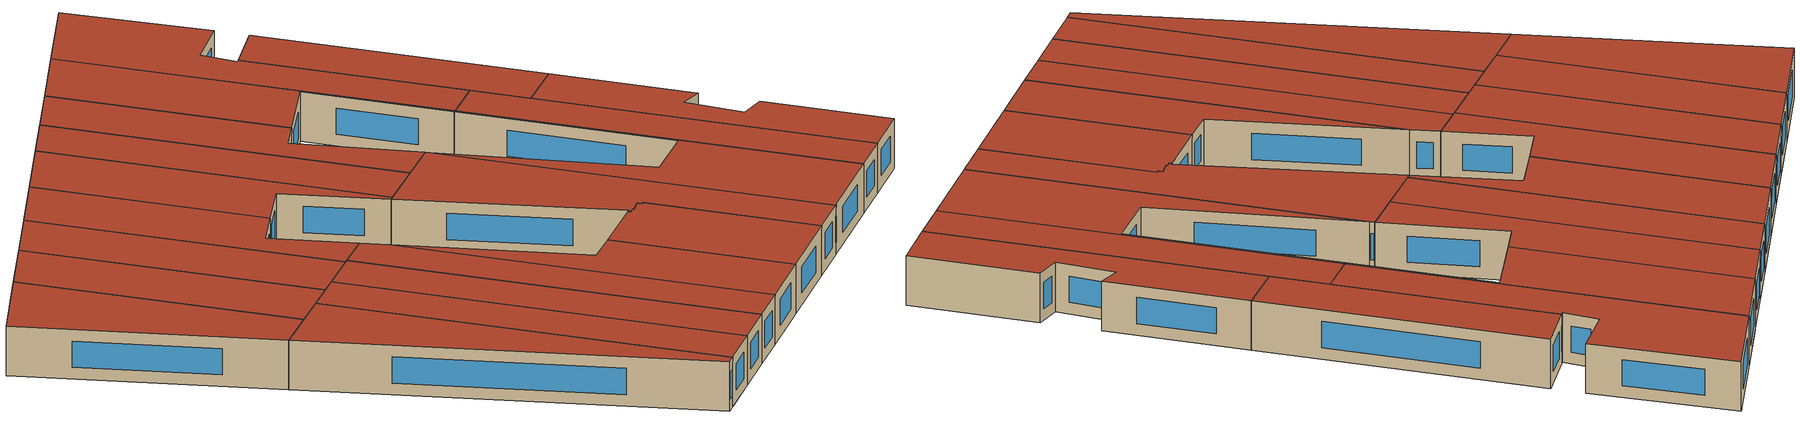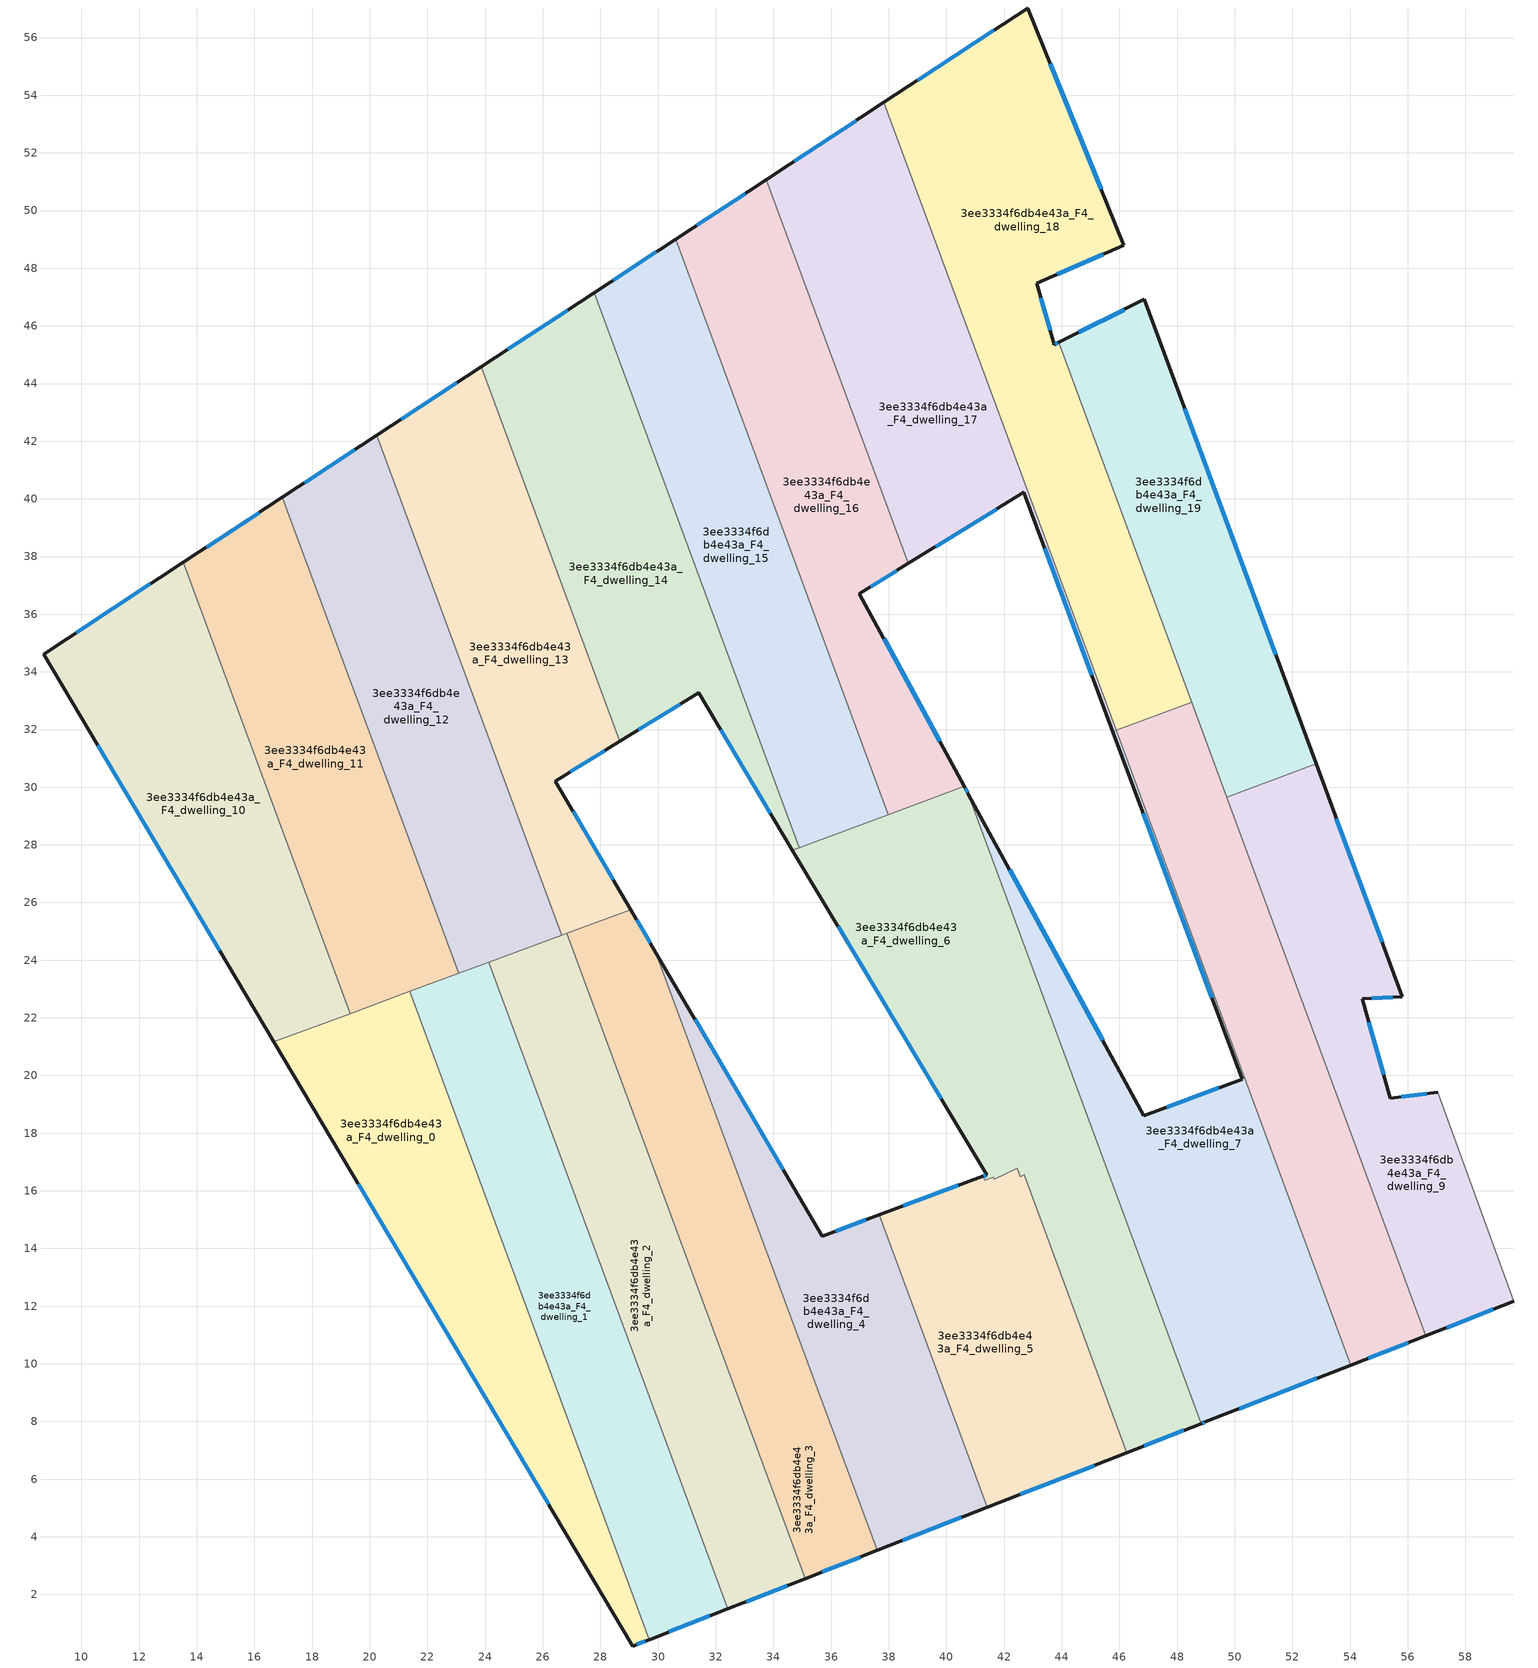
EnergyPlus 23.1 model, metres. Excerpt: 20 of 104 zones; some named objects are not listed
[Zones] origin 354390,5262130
3ee3334f6db4e43a_F4_dwelling_0
 floor to 3ee3334f6db4e43a_F3_dwelling_0 (EU_floor_Construction): 21.11,22.55 28.36,4.05 29.7,0.43 29.12,0.21 16.84,20.88 z12
 floor to 3ee3334f6db4e43a_F3_dwelling_1 (EU_floor_Construction): 21.47,22.69 28.36,4.05 21.11,22.55 z12
 floor to 3ee3334f6db4e43a_F3_dwelling_11 (EU_floor_Construction): 19.42,22.18 19.52,21.93 16.84,20.88 16.67,21.17 z12
 floor to 3ee3334f6db4e43a_F3_dwelling_12 (EU_floor_Construction): 21.39,22.91 21.47,22.69 19.52,21.93 19.42,22.18 z12
 wall outside (EU_wall_Construction): 16.67,21.17 29.12,0.21 29.7,0.43 z12:15
 wall to 3ee3334f6db4e43a_F4_dwelling_1 (EU_wall_Construction): 29.7,0.43 21.39,22.91 z12:15
 wall to 3ee3334f6db4e43a_F4_dwelling_10 (EU_wall_Construction): 19.32,22.15 16.67,21.17 z12:15
 wall to 3ee3334f6db4e43a_F4_dwelling_11 (EU_wall_Construction): 21.39,22.91 19.32,22.15 z12:15
 window (EU_Window_Construction): 29.26,0.26 29.56,0.38 / 19.6,16.25 26.2,5.13 z12.7:14.3
 roof outside (EU_roof_Construction): 29.7,0.43 21.39,22.91 16.67,21.17 29.12,0.21 z15
3ee3334f6db4e43a_F4_dwelling_1
 floor outside (EU_floor_Construction): 23.22,17.95 29.7,0.44 28.36,4.05 z12
 floor to 3ee3334f6db4e43a_F3_dwelling_1 (EU_floor_Construction): 23.57,23.52 32.22,1.42 29.77,0.46 28.36,4.05 21.47,22.69 z12
 floor to 3ee3334f6db4e43a_F3_dwelling_0 (EU_floor_Construction): 28.36,4.05 29.77,0.46 29.7,0.44 z12
 floor to 3ee3334f6db4e43a_F3_dwelling_2 (EU_floor_Construction): 24.19,23.76 32.42,1.5 32.22,1.42 23.57,23.52 z12
 floor to 3ee3334f6db4e43a_F3_dwelling_12 (EU_floor_Construction): 23.14,23.56 23.21,23.38 21.47,22.69 21.39,22.91 z12
 floor to 3ee3334f6db4e43a_F3_dwelling_13 (EU_floor_Construction): 24.13,23.93 24.19,23.76 23.21,23.38 23.14,23.56 z12
 wall outside (EU_wall_Construction): 29.7,0.43 29.74,0.45 32.42,1.5 z12:15
 wall to 3ee3334f6db4e43a_F4_dwelling_2 (EU_wall_Construction): 32.42,1.5 24.13,23.93 z12:15
 wall to 3ee3334f6db4e43a_F4_dwelling_11 (EU_wall_Construction): 23.08,23.54 21.39,22.91 z12:15
 wall to 3ee3334f6db4e43a_F4_dwelling_12 (EU_wall_Construction): 24.13,23.93 23.08,23.54 z12:15
 window (EU_Window_Construction): 30.37,0.7 31.79,1.25 z12.7:14.3
 roof outside (EU_roof_Construction): 32.42,1.5 24.13,23.93 21.39,22.91 29.7,0.43 29.74,0.45 z15
3ee3334f6db4e43a_F4_dwelling_10
 floor to 3ee3334f6db4e43a_F3_dwelling_11 (EU_floor_Construction): 13.35,37.67 17.37,27.4 19.32,22.15 16.67,21.17 8.68,34.61 z12
 floor to 3ee3334f6db4e43a_F3_dwelling_12 (EU_floor_Construction): 13.53,37.79 17.37,27.4 13.35,37.67 z12
 wall outside (EU_wall_Construction): 13.53,37.79 8.68,34.61 16.67,21.17 z12:15
 wall to 3ee3334f6db4e43a_F4_dwelling_11 (EU_wall_Construction): 19.32,22.15 13.53,37.79 z12:15
 window (EU_Window_Construction): 10.56,31.46 14.8,24.33 / 12.39,37.05 9.82,35.36 z12.7:14.3
 roof outside (EU_roof_Construction): 19.32,22.15 13.53,37.79 8.68,34.61 16.67,21.17 z15
3ee3334f6db4e43a_F4_dwelling_11
 floor to 3ee3334f6db4e43a_F3_dwelling_12 (EU_floor_Construction): 16.74,39.9 21.89,26.77 23.08,23.54 19.42,22.18 17.37,27.4 13.53,37.79 z12
 floor to 3ee3334f6db4e43a_F3_dwelling_11 (EU_floor_Construction): 17.37,27.4 19.42,22.18 19.32,22.15 z12
 floor to 3ee3334f6db4e43a_F3_dwelling_13 (EU_floor_Construction): 16.97,40.05 21.89,26.77 16.74,39.9 z12
 wall outside (EU_wall_Construction): 16.97,40.05 13.53,37.79 z12:15
 wall to 3ee3334f6db4e43a_F4_dwelling_12 (EU_wall_Construction): 23.08,23.54 16.97,40.05 z12:15
 window (EU_Window_Construction): 16.16,39.52 14.34,38.33 z12.7:14.3
 roof outside (EU_roof_Construction): 23.08,23.54 16.97,40.05 13.53,37.79 19.32,22.15 z15
3ee3334f6db4e43a_F4_dwelling_12
 floor to 3ee3334f6db4e43a_F3_dwelling_13 (EU_floor_Construction): 19.98,42.03 25.81,27.13 26.65,24.86 23.14,23.56 21.89,26.77 16.97,40.05 z12
 floor to 3ee3334f6db4e43a_F3_dwelling_12 (EU_floor_Construction): 21.89,26.77 23.14,23.56 23.08,23.54 z12
 floor to 3ee3334f6db4e43a_F3_dwelling_14 (EU_floor_Construction): 20.24,42.2 25.81,27.13 19.98,42.03 z12
 wall outside (EU_wall_Construction): 20.24,42.2 16.97,40.05 z12:15
 wall to 3ee3334f6db4e43a_F4_dwelling_13 (EU_wall_Construction): 26.65,24.86 20.24,42.2 z12:15
 wall to 3ee3334f6db4e43a_F4_dwelling_2 (EU_wall_Construction): 24.13,23.93 26.65,24.86 z12:15
 window (EU_Window_Construction): 19.47,41.7 17.74,40.56 z12.7:14.3
 roof outside (EU_roof_Construction): 26.65,24.86 20.24,42.2 16.97,40.05 23.08,23.54 z15
3ee3334f6db4e43a_F4_dwelling_13
 floor to 3ee3334f6db4e43a_F3_dwelling_14 (EU_floor_Construction): 23.59,44.4 28.62,31.56 26.43,30.21 29.05,25.75 26.7,24.88 25.81,27.13 20.24,42.2 z12
 floor to 3ee3334f6db4e43a_F3_dwelling_15 (EU_floor_Construction): 23.87,44.58 28.68,31.59 28.62,31.56 23.59,44.4 z12
 floor to 3ee3334f6db4e43a_F3_dwelling_13 (EU_floor_Construction): 25.81,27.13 26.7,24.88 26.65,24.86 z12
 wall outside (EU_wall_Construction): 23.87,44.58 20.24,42.2 / 29.05,25.75 26.43,30.21 28.68,31.59 z12:15
 wall to 3ee3334f6db4e43a_F4_dwelling_14 (EU_wall_Construction): 28.68,31.59 23.87,44.58 z12:15
 wall to 3ee3334f6db4e43a_F4_dwelling_3 (EU_wall_Construction): 26.83,24.93 29.05,25.75 z12:15
 wall to 3ee3334f6db4e43a_F4_dwelling_2 (EU_wall_Construction): 26.65,24.86 26.83,24.92 z12:15
 window (EU_Window_Construction): 23.02,44.03 21.09,42.76 / 26.96,30.54 28.15,31.27 / 28.44,26.8 27.05,29.16 z12.7:14.3
 roof outside (EU_roof_Construction): 29.05,25.75 26.43,30.21 28.68,31.59 23.87,44.58 20.24,42.2 26.65,24.86 z15
3ee3334f6db4e43a_F4_dwelling_14
 floor to 3ee3334f6db4e43a_F3_dwelling_15 (EU_floor_Construction): 27.5,46.97 33.68,31.2 34.88,27.95 34.64,27.85 31.4,33.27 28.68,31.59 23.87,44.58 z12
 floor to 3ee3334f6db4e43a_F3_dwelling_6 (EU_floor_Construction): 34.88,27.95 34.89,27.91 34.78,27.87 34.66,27.82 34.64,27.85 z12
 floor to 3ee3334f6db4e43a_F3_dwelling_16 (EU_floor_Construction): 27.78,47.15 33.68,31.2 27.5,46.97 z12
 wall outside (EU_wall_Construction): 27.78,47.15 23.87,44.58 / 28.68,31.59 31.4,33.27 34.66,27.82 z12:15
 wall to 3ee3334f6db4e43a_F4_dwelling_15 (EU_wall_Construction): 34.89,27.91 27.78,47.15 z12:15
 wall to 3ee3334f6db4e43a_F4_dwelling_6 (EU_wall_Construction): 34.66,27.82 34.78,27.87 34.89,27.91 z12:15
 window (EU_Window_Construction): 26.86,46.55 24.79,45.19 / 32.17,31.99 33.9,29.1 / 29.32,31.99 30.76,32.88 z12.7:14.3
 roof outside (EU_roof_Construction): 34.89,27.91 27.78,47.15 23.87,44.58 28.68,31.59 31.4,33.27 34.66,27.82 z15
3ee3334f6db4e43a_F4_dwelling_15
 floor to 3ee3334f6db4e43a_F3_dwelling_16 (EU_floor_Construction): 30.33,48.83 36.33,33.51 37.94,29.15 34.94,27.97 33.68,31.2 27.78,47.15 z12
 floor to 3ee3334f6db4e43a_F3_dwelling_15 (EU_floor_Construction): 33.68,31.2 34.94,27.97 34.88,27.95 z12
 floor to 3ee3334f6db4e43a_F3_dwelling_17 (EU_floor_Construction): 30.6,49 36.33,33.51 30.33,48.83 z12
 floor to 3ee3334f6db4e43a_F3_dwelling_6 (EU_floor_Construction): 37.95,29.15 37.98,29.05 34.89,27.91 34.88,27.95 z12
 wall outside (EU_wall_Construction): 30.6,49 27.78,47.15 z12:15
 wall to 3ee3334f6db4e43a_F4_dwelling_16 (EU_wall_Construction): 37.98,29.05 30.6,49 z12:15
 wall to 3ee3334f6db4e43a_F4_dwelling_6 (EU_wall_Construction): 34.89,27.91 37.98,29.05 z12:15
 window (EU_Window_Construction): 29.94,48.57 28.44,47.59 z12.7:14.3
 roof outside (EU_roof_Construction): 37.98,29.05 30.6,49 27.78,47.15 34.89,27.91 z15
3ee3334f6db4e43a_F4_dwelling_16
 floor to 3ee3334f6db4e43a_F3_dwelling_17 (EU_floor_Construction): 33.76,51.08 38.68,37.76 36.98,36.71 40.54,30.17 38.03,29.18 36.33,33.51 30.6,49 z12
 floor to 3ee3334f6db4e43a_F3_dwelling_16 (EU_floor_Construction): 36.33,33.51 38.03,29.18 37.94,29.15 z12
 floor to 3ee3334f6db4e43a_F3_dwelling_7 (EU_floor_Construction): 40.54,30.17 40.62,30.02 38.94,29.4 38.89,29.52 z12
 floor to 3ee3334f6db4e43a_F3_dwelling_6 (EU_floor_Construction): 38.89,29.52 38.94,29.4 37.98,29.05 37.95,29.15 z12
 wall outside (EU_wall_Construction): 33.76,51.08 30.6,49 / 40.62,30.02 36.98,36.71 38.68,37.76 z12:15
 wall to 3ee3334f6db4e43a_F4_dwelling_17 (EU_wall_Construction): 38.68,37.76 33.76,51.08 z12:15
 wall to 3ee3334f6db4e43a_F4_dwelling_6 (EU_wall_Construction): 37.98,29.05 40.62,30.02 z12:15
 window (EU_Window_Construction): 33.02,50.59 31.34,49.49 / 37.38,36.96 38.28,37.51 / 39.77,31.59 37.84,35.14 z12.7:14.3
 roof outside (EU_roof_Construction): 40.62,30.02 36.98,36.71 38.68,37.76 33.76,51.08 30.6,49 37.98,29.05 z15
3ee3334f6db4e43a_F4_dwelling_17
 floor to 3ee3334f6db4e43a_F3_dwelling_18 (EU_floor_Construction): 37.83,53.75 45.79,32.22 45.68,32.18 42.69,40.23 39.15,38.05 33.99,51.23 z12
 floor to 3ee3334f6db4e43a_F3_dwelling_17 (EU_floor_Construction): 33.99,51.23 39.15,38.05 38.68,37.76 33.76,51.08 z12
 floor adiabatic (EU_floor_Construction): 45.79,32.22 45.88,31.97 45.77,31.93 45.68,32.18 z12
 wall outside (EU_wall_Construction): 37.83,53.75 33.76,51.08 / 38.68,37.76 42.69,40.23 45.77,31.93 z12:15
 wall to 3ee3334f6db4e43a_F4_dwelling_18 (EU_wall_Construction): 45.88,31.97 37.83,53.75 z12:15
 wall to 3ee3334f6db4e43a_F4_dwelling_7 (EU_wall_Construction): 45.77,31.93 45.88,31.97 z12:15
 window (EU_Window_Construction): 36.87,53.12 34.71,51.7 / 43.41,38.28 45.05,33.88 / 39.62,38.34 41.75,39.65 z12.7:14.3
 roof outside (EU_roof_Construction): 45.88,31.97 37.83,53.75 33.76,51.08 38.68,37.76 42.69,40.23 45.77,31.93 z15
3ee3334f6db4e43a_F4_dwelling_18
 floor to 3ee3334f6db4e43a_F3_dwelling_19 (EU_floor_Construction): 42.82,57.03 46.16,48.8 43.15,47.49 43.14,47.48 43.74,45.35 43.89,45.42 48.4,33.24 46.52,32.51 38.12,53.94 z12
 floor to 3ee3334f6db4e43a_F3_dwelling_18 (EU_floor_Construction): 38.12,53.94 46.52,32.51 45.79,32.22 37.83,53.75 z12
 floor to 3ee3334f6db4e43a_F3_dwelling_9 (EU_floor_Construction): 48.4,33.24 48.51,32.94 46.67,32.26 46.57,32.53 z12
 floor adiabatic (EU_floor_Construction): 46.57,32.53 46.67,32.26 45.88,31.97 45.79,32.22 z12
 wall outside (EU_wall_Construction): 43.89,45.42 43.74,45.35 43.14,47.48 46.16,48.8 42.82,57.03 37.83,53.75 z12:15
 wall to 3ee3334f6db4e43a_F4_dwelling_19 (EU_wall_Construction): 48.51,32.94 43.89,45.42 z12:15
 wall to 3ee3334f6db4e43a_F4_dwelling_8 (EU_wall_Construction): 45.89,31.97 48.51,32.94 z12:15
 window (EU_Window_Construction): 41.65,56.26 39,54.52 / 45.38,50.73 43.61,55.1 / 43.85,47.79 45.45,48.49 / 43.6,45.85 43.28,46.98 / 43.86,45.41 43.78,45.37 z12.7:14.3
 roof outside (EU_roof_Construction): 48.51,32.94 43.89,45.42 43.74,45.35 43.14,47.48 46.16,48.8 42.82,57.03 37.83,53.75 45.88,31.97 z15
3ee3334f6db4e43a_F4_dwelling_19
 floor to 3ee3334f6db4e43a_F3_dwelling_20 (EU_floor_Construction): 46.86,46.92 51.48,34.45 48.68,33.36 43.95,45.45 z12
 floor to 3ee3334f6db4e43a_F3_dwelling_10 (EU_floor_Construction): 51.48,34.45 52.82,30.8 50,29.76 48.6,33.32 z12
 floor to 3ee3334f6db4e43a_F3_dwelling_19 (EU_floor_Construction): 43.95,45.45 48.68,33.36 48.4,33.24 43.89,45.42 z12
 floor to 3ee3334f6db4e43a_F3_dwelling_9 (EU_floor_Construction): 48.6,33.32 50,29.76 49.72,29.66 48.4,33.24 z12
 wall outside (EU_wall_Construction): 52.82,30.8 46.86,46.92 43.89,45.42 z12:15
 wall to 3ee3334f6db4e43a_F4_dwelling_9 (EU_wall_Construction): 49.72,29.66 52.82,30.8 z12:15
 wall to 3ee3334f6db4e43a_F4_dwelling_8 (EU_wall_Construction): 48.51,32.94 49.72,29.66 z12:15
 window (EU_Window_Construction): 46.16,46.57 44.59,45.78 / 51.42,34.59 48.26,43.13 z12.7:14.3
 roof outside (EU_roof_Construction): 52.82,30.8 46.86,46.92 43.89,45.42 49.72,29.66 z15
3ee3334f6db4e43a_F4_dwelling_2
 floor to 3ee3334f6db4e43a_F3_dwelling_2 (EU_floor_Construction): 26.02,24.48 34.67,2.38 32.42,1.5 24.19,23.76 z12
 floor to 3ee3334f6db4e43a_F3_dwelling_3 (EU_floor_Construction): 26.87,24.81 35.1,2.55 34.67,2.38 26.02,24.48 z12
 floor to 3ee3334f6db4e43a_F3_dwelling_14 (EU_floor_Construction): 26.83,24.92 26.87,24.81 26.74,24.76 26.7,24.88 z12
 floor to 3ee3334f6db4e43a_F3_dwelling_13 (EU_floor_Construction): 26.7,24.88 26.74,24.76 24.19,23.76 24.13,23.93 z12
 wall outside (EU_wall_Construction): 32.42,1.5 35.1,2.55 z12:15
 wall to 3ee3334f6db4e43a_F4_dwelling_3 (EU_wall_Construction): 35.1,2.55 26.83,24.92 z12:15
 window (EU_Window_Construction): 33.05,1.75 34.47,2.3 z12.7:14.3
 roof outside (EU_roof_Construction): 35.1,2.55 26.83,24.92 24.13,23.93 32.42,1.5 z15
3ee3334f6db4e43a_F4_dwelling_3
 floor to 3ee3334f6db4e43a_F3_dwelling_3 (EU_floor_Construction): 28.47,25.44 37.13,3.34 35.1,2.55 26.87,24.81 z12
 floor to 3ee3334f6db4e43a_F3_dwelling_14 (EU_floor_Construction): 29.05,25.75 29.09,25.68 26.87,24.81 26.83,24.92 z12
 floor to 3ee3334f6db4e43a_F3_dwelling_4 (EU_floor_Construction): 29.93,24.26 37.59,3.53 37.13,3.34 28.47,25.44 29.09,25.68 z12
 wall outside (EU_wall_Construction): 29.93,24.26 29.05,25.75 / 35.1,2.55 37.59,3.53 z12:15
 wall to 3ee3334f6db4e43a_F4_dwelling_4 (EU_wall_Construction): 37.59,3.53 29.93,24.26 z12:15
 window (EU_Window_Construction): 29.72,24.61 29.26,25.4 / 35.69,2.78 37.01,3.3 z12.7:14.3
 roof outside (EU_roof_Construction): 37.59,3.53 29.93,24.26 29.05,25.75 26.83,24.92 35.1,2.55 z15
3ee3334f6db4e43a_F4_dwelling_4
 floor to 3ee3334f6db4e43a_F3_dwelling_4 (EU_floor_Construction): 36.69,14.79 40.64,4.72 37.59,3.53 29.93,24.26 35.7,14.42 z12
 floor to 3ee3334f6db4e43a_F3_dwelling_5 (EU_floor_Construction): 37.67,15.16 41.42,5.02 40.64,4.72 36.69,14.79 z12
 wall outside (EU_wall_Construction): 37.67,15.16 35.7,14.42 29.93,24.26 / 37.59,3.53 41.42,5.02 z12:15
 wall to 3ee3334f6db4e43a_F4_dwelling_5 (EU_wall_Construction): 41.42,5.02 37.67,15.16 z12:15
 window (EU_Window_Construction): 34.34,16.73 31.28,21.95 / 37.21,14.99 36.16,14.6 / 38.49,3.88 40.52,4.67 z12.7:14.3
 roof outside (EU_roof_Construction): 41.42,5.02 37.67,15.16 35.7,14.42 29.93,24.26 37.59,3.53 z15
3ee3334f6db4e43a_F4_dwelling_5
 floor to 3ee3334f6db4e43a_F3_dwelling_5 (EU_floor_Construction): 41.16,16.46 45.08,6.46 41.42,5.02 37.67,15.16 z12
 floor to 3ee3334f6db4e43a_F3_dwelling_6 (EU_floor_Construction): 42.69,16.56 46.26,6.92 45.08,6.46 41.16,16.46 41.26,16.5 41.34,16.37 41.62,16.47 41.67,16.4 42.45,16.78 42.56,16.5 z12
 wall outside (EU_wall_Construction): 41.42,5.02 46.26,6.92 / 41.26,16.5 37.67,15.16 z12:15
 wall to 3ee3334f6db4e43a_F4_dwelling_6 (EU_wall_Construction): 46.26,6.92 42.69,16.56 42.56,16.5 42.45,16.78 41.67,16.4 41.62,16.47 41.34,16.37 41.26,16.5 z12:15
 window (EU_Window_Construction): 42.55,5.47 45.12,6.47 / 40.42,16.18 38.51,15.48 z12.7:14.3
 roof outside (EU_roof_Construction): 46.26,6.92 42.69,16.56 42.56,16.5 42.45,16.78 41.67,16.4 41.62,16.47 41.34,16.37 41.26,16.5 37.67,15.16 41.42,5.02 z15
3ee3334f6db4e43a_F4_dwelling_6
 floor to 3ee3334f6db4e43a_F3_dwelling_6 (EU_floor_Construction): 38.94,29.4 47.55,7.42 46.26,6.92 42.69,16.56 42.56,16.5 42.45,16.78 41.67,16.4 41.62,16.47 41.34,16.37 41.26,16.5 41.4,16.55 34.66,27.82 34.78,27.87 z12
 floor to 3ee3334f6db4e43a_F3_dwelling_7 (EU_floor_Construction): 40.77,29.76 48.84,7.93 47.55,7.42 38.94,29.4 40.62,30.02 z12
 wall outside (EU_wall_Construction): 34.66,27.82 41.4,16.55 41.26,16.5 / 40.77,29.76 40.62,30.02 / 46.26,6.92 48.84,7.93 z12:15
 wall to 3ee3334f6db4e43a_F4_dwelling_7 (EU_wall_Construction): 48.84,7.93 40.77,29.76 z12:15
 window (EU_Window_Construction): 41.37,16.54 41.29,16.51 / 36.24,25.17 39.82,19.2 / 40.73,29.82 40.66,29.96 / 46.86,7.15 48.23,7.69 z12.7:14.3
 roof outside (EU_roof_Construction): 48.84,7.93 40.77,29.76 40.62,30.02 34.78,27.87 34.66,27.82 41.4,16.55 41.26,16.5 41.34,16.37 41.62,16.47 41.67,16.4 42.45,16.78 42.56,16.5 42.69,16.56 46.26,6.92 z15
3ee3334f6db4e43a_F4_dwelling_7
 floor to 3ee3334f6db4e43a_F3_dwelling_7 (EU_floor_Construction): 40.77,29.76 46.85,18.6 46.28,18.38 50.17,8.45 48.98,7.98 48.84,7.93 z12
 floor to 3ee3334f6db4e43a_F3_dwelling_8 (EU_floor_Construction): 45.89,31.97 54.02,9.96 50.17,8.45 46.28,18.38 50.26,19.87 45.77,31.93 z12
 wall outside (EU_wall_Construction): 45.77,31.93 50.26,19.87 46.85,18.6 40.77,29.76 / 48.84,7.93 48.98,7.98 54.02,9.96 z12:15
 wall to 3ee3334f6db4e43a_F4_dwelling_8 (EU_wall_Construction): 54.02,9.96 45.89,31.97 z12:15
 window (EU_Window_Construction): 49.45,19.57 47.65,18.89 / 46.83,29.1 49.2,22.7 / 50.16,8.44 52.84,9.49 / 48.87,7.94 48.95,7.97 / 45.42,21.22 42.19,27.14 z12.7:14.3
 roof outside (EU_roof_Construction): 54.02,9.96 45.89,31.97 45.77,31.93 50.26,19.87 46.85,18.6 40.77,29.76 48.84,7.93 48.98,7.98 z15
3ee3334f6db4e43a_F4_dwelling_8
 floor to 3ee3334f6db4e43a_F3_dwelling_8 (EU_floor_Construction): 46.67,32.26 55.22,10.43 54.02,9.96 45.89,31.97 z12
 floor to 3ee3334f6db4e43a_F3_dwelling_9 (EU_floor_Construction): 48.51,32.94 56.63,10.98 55.22,10.43 46.67,32.26 z12
 wall outside (EU_wall_Construction): 54.02,9.96 56.63,10.98 z12:15
 wall to 3ee3334f6db4e43a_F4_dwelling_9 (EU_wall_Construction): 56.63,10.98 49.72,29.66 z12:15
 window (EU_Window_Construction): 54.64,10.2 56.02,10.74 z12.7:14.3
 roof outside (EU_roof_Construction): 56.63,10.98 48.51,32.94 45.89,31.97 54.02,9.96 z15
3ee3334f6db4e43a_F4_dwelling_9
 floor to 3ee3334f6db4e43a_F3_dwelling_10 (EU_floor_Construction): 52.82,30.8 55.81,22.73 54.42,22.67 55.24,19.74 54.76,19.58 54.02,19.48 53.97,19.63 53.88,19.85 53.86,19.91 50,29.76 z12
 floor to 3ee3334f6db4e43a_F3_dwelling_9 (EU_floor_Construction): 50,29.76 53.86,19.91 53.88,19.85 53.95,19.68 54.02,19.48 54.76,19.58 55.24,19.74 55.27,19.64 55.39,19.21 57.04,19.42 59.69,12.17 56.63,10.98 49.72,29.66 z12
 wall outside (EU_wall_Construction): 57.04,19.42 55.39,19.21 54.42,22.67 55.81,22.73 52.82,30.8 / 56.63,10.98 59.69,12.17 z12:15
 wall adiabatic (EU_wall_Construction): 59.69,12.17 57.04,19.42 z12:15
 window (EU_Window_Construction): 55.11,24.63 53.53,28.91 / 54.75,22.68 55.49,22.72 / 55.17,20.02 54.65,21.85 / 56.65,19.37 55.78,19.26 / 57.35,11.26 58.97,11.89 z12.7:14.3
 roof outside (EU_roof_Construction): 59.69,12.17 57.04,19.42 55.39,19.21 54.42,22.67 55.81,22.73 52.82,30.8 49.72,29.66 56.63,10.98 z15
[Building]
EU S2 Campaign: North Axis=0; Terrain=City; Solar Distribution=FullExterior
[Site:Location]
Budapest.Ferenc.Liszt.Intl.AP: Latitude=47.437; Longitude=19.256; Time Zone=1; Elevation=185
[SizingPeriod:WeatherFileDays]
AnnualSizingPeriod: Begin Month=1; Begin Day of Month=1; End Month=12; End Day of Month=31; Day of Week for Start Day=Monday; Use Weather File Daylight Saving Period=No; Use Weather File Rain and Snow Indicators=No
[MATERIAL]
EU_InternalMass_Material: Roughness=MediumRough; Thickness=0.1; Conductivity=1; Density=1800; Specific Heat=900; Thermal Absorptance=0.9; Solar Absorptance=0.7; Visible Absorptance=0.7
[MATERIAL:NOMASS] Roughness=MediumRough; Thermal Absorptance=0.9; Solar Absorptance=0.7; Visible Absorptance=0.7
Name | Thermal Resistance
EU_wall_NoMass | 0.832559
EU_roof_NoMass | 1.39638
EU_floor_NoMass | 0.872794
[WINDOWMATERIAL:SIMPLEGLAZINGSYSTEM]
EU_Window_SimpleGlazing: UFactor=2.79869; Solar Heat Gain Coefficient=0.75; Visible Transmittance=0.75
[CONSTRUCTION]
EU_wall_Construction: EU_wall_NoMass
EU_roof_Construction: EU_roof_NoMass
EU_floor_Construction: EU_floor_NoMass
EU_Window_Construction: EU_Window_SimpleGlazing
EU_InternalMass_Construction: EU_InternalMass_Material
[ZONE] Type=1; Multiplier=1; Ceiling Height=autocalculate; Floor Area=autocalculate; Part of Total Floor Area=Yes
Name | Volume
3ee3334f6db4e43a_F4_dwelling_0 | 202.816
3ee3334f6db4e43a_F4_dwelling_1 | 210
3ee3334f6db4e43a_F4_dwelling_10; 3ee3334f6db4e43a_F4_dwelling_11 | 206.399
3ee3334f6db4e43a_F4_dwelling_12 | 206.395
3ee3334f6db4e43a_F4_dwelling_13 | 206.388
3ee3334f6db4e43a_F4_dwelling_14 | 206.39
3ee3334f6db4e43a_F4_dwelling_15; 3ee3334f6db4e43a_F4_dwelling_17 | 206.423
3ee3334f6db4e43a_F4_dwelling_16 | 206.394
3ee3334f6db4e43a_F4_dwelling_18 | 279.101
3ee3334f6db4e43a_F4_dwelling_19 | 168.385
3ee3334f6db4e43a_F4_dwelling_2 | 206.385
3ee3334f6db4e43a_F4_dwelling_3 | 190.348
3ee3334f6db4e43a_F4_dwelling_4 | 167.261
3ee3334f6db4e43a_F4_dwelling_5 | 167.012
3ee3334f6db4e43a_F4_dwelling_6 | 290.784
3ee3334f6db4e43a_F4_dwelling_7 | 216.621
3ee3334f6db4e43a_F4_dwelling_8 | 196.838
3ee3334f6db4e43a_F4_dwelling_9 | 181.271
[INTERNALMASS] Construction=EU_InternalMass_Construction
Name | Zone or ZoneList | Surface Area
3ee3334f6db4e43a_F4_dwelling_0_EU_InternalMass | 3ee3334f6db4e43a_F4_dwelling_0 | 67.6046
3ee3334f6db4e43a_F4_dwelling_1_EU_InternalMass | 3ee3334f6db4e43a_F4_dwelling_1 | 69.9993
3ee3334f6db4e43a_F4_dwelling_2_EU_InternalMass | 3ee3334f6db4e43a_F4_dwelling_2 | 68.7951
3ee3334f6db4e43a_F4_dwelling_3_EU_InternalMass | 3ee3334f6db4e43a_F4_dwelling_3 | 63.4471
3ee3334f6db4e43a_F4_dwelling_4_EU_InternalMass | 3ee3334f6db4e43a_F4_dwelling_4 | 55.756
3ee3334f6db4e43a_F4_dwelling_5_EU_InternalMass | 3ee3334f6db4e43a_F4_dwelling_5 | 55.6652
3ee3334f6db4e43a_F4_dwelling_6_EU_InternalMass | 3ee3334f6db4e43a_F4_dwelling_6 | 96.9288
3ee3334f6db4e43a_F4_dwelling_7_EU_InternalMass | 3ee3334f6db4e43a_F4_dwelling_7 | 72.209
3ee3334f6db4e43a_F4_dwelling_8_EU_InternalMass | 3ee3334f6db4e43a_F4_dwelling_8 | 65.6126
3ee3334f6db4e43a_F4_dwelling_9_EU_InternalMass | 3ee3334f6db4e43a_F4_dwelling_9 | 60.4177
3ee3334f6db4e43a_F4_dwelling_10_EU_InternalMass | 3ee3334f6db4e43a_F4_dwelling_10 | 68.7997
3ee3334f6db4e43a_F4_dwelling_11_EU_InternalMass | 3ee3334f6db4e43a_F4_dwelling_11 | 68.7997
3ee3334f6db4e43a_F4_dwelling_12_EU_InternalMass | 3ee3334f6db4e43a_F4_dwelling_12 | 68.7983
3ee3334f6db4e43a_F4_dwelling_13_EU_InternalMass | 3ee3334f6db4e43a_F4_dwelling_13 | 68.7962
3ee3334f6db4e43a_F4_dwelling_14_EU_InternalMass | 3ee3334f6db4e43a_F4_dwelling_14 | 68.7967
3ee3334f6db4e43a_F4_dwelling_15_EU_InternalMass | 3ee3334f6db4e43a_F4_dwelling_15 | 68.8078
3ee3334f6db4e43a_F4_dwelling_16_EU_InternalMass | 3ee3334f6db4e43a_F4_dwelling_16 | 68.7979
3ee3334f6db4e43a_F4_dwelling_17_EU_InternalMass | 3ee3334f6db4e43a_F4_dwelling_17 | 68.8076
3ee3334f6db4e43a_F4_dwelling_18_EU_InternalMass | 3ee3334f6db4e43a_F4_dwelling_18 | 93.0324
3ee3334f6db4e43a_F4_dwelling_19_EU_InternalMass | 3ee3334f6db4e43a_F4_dwelling_19 | 56.127
[OTHEREQUIPMENT] Fuel Type=Electricity; Design Level Calculation Method=Watts/Area; Power per Zone Floor Area=1; Fraction Latent=0; Fraction Radiant=0; Fraction Lost=0; Carbon Dioxide Generation Rate=0; EndUse Subcategory=EU_Step8_InternalGains
Name | Zone or ZoneList or Space or SpaceList | Schedule
EU_Step8_InternalGain_3ee3334f6db4e43a_F4_dwelling_0_f000 | 3ee3334f6db4e43a_F4_dwelling_0 | EU_Step8_GainSchedule_3ee3334f6db4e43a_F4_dwelling_0_f000
EU_Step8_InternalGain_3ee3334f6db4e43a_F4_dwelling_1_f000 | 3ee3334f6db4e43a_F4_dwelling_1 | EU_Step8_GainSchedule_3ee3334f6db4e43a_F4_dwelling_1_f000
EU_Step8_InternalGain_3ee3334f6db4e43a_F4_dwelling_2_f000 | 3ee3334f6db4e43a_F4_dwelling_2 | EU_Step8_GainSchedule_3ee3334f6db4e43a_F4_dwelling_2_f000
EU_Step8_InternalGain_3ee3334f6db4e43a_F4_dwelling_3_f000 | 3ee3334f6db4e43a_F4_dwelling_3 | EU_Step8_GainSchedule_3ee3334f6db4e43a_F4_dwelling_3_f000
EU_Step8_InternalGain_3ee3334f6db4e43a_F4_dwelling_4_f000 | 3ee3334f6db4e43a_F4_dwelling_4 | EU_Step8_GainSchedule_3ee3334f6db4e43a_F4_dwelling_4_f000
EU_Step8_InternalGain_3ee3334f6db4e43a_F4_dwelling_5_f000 | 3ee3334f6db4e43a_F4_dwelling_5 | EU_Step8_GainSchedule_3ee3334f6db4e43a_F4_dwelling_5_f000
EU_Step8_InternalGain_3ee3334f6db4e43a_F4_dwelling_6_f000 | 3ee3334f6db4e43a_F4_dwelling_6 | EU_Step8_GainSchedule_3ee3334f6db4e43a_F4_dwelling_6_f000
EU_Step8_InternalGain_3ee3334f6db4e43a_F4_dwelling_7_f000 | 3ee3334f6db4e43a_F4_dwelling_7 | EU_Step8_GainSchedule_3ee3334f6db4e43a_F4_dwelling_7_f000
EU_Step8_InternalGain_3ee3334f6db4e43a_F4_dwelling_8_f000 | 3ee3334f6db4e43a_F4_dwelling_8 | EU_Step8_GainSchedule_3ee3334f6db4e43a_F4_dwelling_8_f000
EU_Step8_InternalGain_3ee3334f6db4e43a_F4_dwelling_9_f000 | 3ee3334f6db4e43a_F4_dwelling_9 | EU_Step8_GainSchedule_3ee3334f6db4e43a_F4_dwelling_9_f000
EU_Step8_InternalGain_3ee3334f6db4e43a_F4_dwelling_10_f000 | 3ee3334f6db4e43a_F4_dwelling_10 | EU_Step8_GainSchedule_3ee3334f6db4e43a_F4_dwelling_10_f000
EU_Step8_InternalGain_3ee3334f6db4e43a_F4_dwelling_11_f000 | 3ee3334f6db4e43a_F4_dwelling_11 | EU_Step8_GainSchedule_3ee3334f6db4e43a_F4_dwelling_11_f000
EU_Step8_InternalGain_3ee3334f6db4e43a_F4_dwelling_12_f000 | 3ee3334f6db4e43a_F4_dwelling_12 | EU_Step8_GainSchedule_3ee3334f6db4e43a_F4_dwelling_12_f000
EU_Step8_InternalGain_3ee3334f6db4e43a_F4_dwelling_13_f000 | 3ee3334f6db4e43a_F4_dwelling_13 | EU_Step8_GainSchedule_3ee3334f6db4e43a_F4_dwelling_13_f000
EU_Step8_InternalGain_3ee3334f6db4e43a_F4_dwelling_14_f000 | 3ee3334f6db4e43a_F4_dwelling_14 | EU_Step8_GainSchedule_3ee3334f6db4e43a_F4_dwelling_14_f000
EU_Step8_InternalGain_3ee3334f6db4e43a_F4_dwelling_15_f000 | 3ee3334f6db4e43a_F4_dwelling_15 | EU_Step8_GainSchedule_3ee3334f6db4e43a_F4_dwelling_15_f000
EU_Step8_InternalGain_3ee3334f6db4e43a_F4_dwelling_16_f000 | 3ee3334f6db4e43a_F4_dwelling_16 | EU_Step8_GainSchedule_3ee3334f6db4e43a_F4_dwelling_16_f000
EU_Step8_InternalGain_3ee3334f6db4e43a_F4_dwelling_17_f000 | 3ee3334f6db4e43a_F4_dwelling_17 | EU_Step8_GainSchedule_3ee3334f6db4e43a_F4_dwelling_17_f000
EU_Step8_InternalGain_3ee3334f6db4e43a_F4_dwelling_18_f000 | 3ee3334f6db4e43a_F4_dwelling_18 | EU_Step8_GainSchedule_3ee3334f6db4e43a_F4_dwelling_18_f000
EU_Step8_InternalGain_3ee3334f6db4e43a_F4_dwelling_19_f000 | 3ee3334f6db4e43a_F4_dwelling_19 | EU_Step8_GainSchedule_3ee3334f6db4e43a_F4_dwelling_19_f000
[ZONEVENTILATION:DESIGNFLOWRATE] Schedule=EU_AlwaysOn; Design Flow Rate Calculation Method=AirChanges/Hour; Air Changes per Hour=0.475469; Ventilation Type=Natural; Fan Pressure Rise=0; Fan Total Efficiency=1; Constant Term Coefficient=1; Temperature Term Coefficient=0; Velocity Term Coefficient=0; Velocity Squared Term Coefficient=0; Minimum Indoor Temperature=-100; Maximum Indoor Temperature=100; Delta Temperature=-100; Minimum Outdoor Temperature=-100; Maximum Outdoor Temperature=100; Maximum Wind Speed=40
Name | Zone or ZoneList or Space or SpaceList
EU_ConstantAir_3ee3334f6db4e43a_F4_dwelling_0 | 3ee3334f6db4e43a_F4_dwelling_0
EU_ConstantAir_3ee3334f6db4e43a_F4_dwelling_1 | 3ee3334f6db4e43a_F4_dwelling_1
EU_ConstantAir_3ee3334f6db4e43a_F4_dwelling_2 | 3ee3334f6db4e43a_F4_dwelling_2
EU_ConstantAir_3ee3334f6db4e43a_F4_dwelling_3 | 3ee3334f6db4e43a_F4_dwelling_3
EU_ConstantAir_3ee3334f6db4e43a_F4_dwelling_4 | 3ee3334f6db4e43a_F4_dwelling_4
EU_ConstantAir_3ee3334f6db4e43a_F4_dwelling_5 | 3ee3334f6db4e43a_F4_dwelling_5
EU_ConstantAir_3ee3334f6db4e43a_F4_dwelling_6 | 3ee3334f6db4e43a_F4_dwelling_6
EU_ConstantAir_3ee3334f6db4e43a_F4_dwelling_7 | 3ee3334f6db4e43a_F4_dwelling_7
EU_ConstantAir_3ee3334f6db4e43a_F4_dwelling_8 | 3ee3334f6db4e43a_F4_dwelling_8
EU_ConstantAir_3ee3334f6db4e43a_F4_dwelling_9 | 3ee3334f6db4e43a_F4_dwelling_9
EU_ConstantAir_3ee3334f6db4e43a_F4_dwelling_10 | 3ee3334f6db4e43a_F4_dwelling_10
EU_ConstantAir_3ee3334f6db4e43a_F4_dwelling_11 | 3ee3334f6db4e43a_F4_dwelling_11
EU_ConstantAir_3ee3334f6db4e43a_F4_dwelling_12 | 3ee3334f6db4e43a_F4_dwelling_12
EU_ConstantAir_3ee3334f6db4e43a_F4_dwelling_13 | 3ee3334f6db4e43a_F4_dwelling_13
EU_ConstantAir_3ee3334f6db4e43a_F4_dwelling_14 | 3ee3334f6db4e43a_F4_dwelling_14
EU_ConstantAir_3ee3334f6db4e43a_F4_dwelling_15 | 3ee3334f6db4e43a_F4_dwelling_15
EU_ConstantAir_3ee3334f6db4e43a_F4_dwelling_16 | 3ee3334f6db4e43a_F4_dwelling_16
EU_ConstantAir_3ee3334f6db4e43a_F4_dwelling_17 | 3ee3334f6db4e43a_F4_dwelling_17
EU_ConstantAir_3ee3334f6db4e43a_F4_dwelling_18 | 3ee3334f6db4e43a_F4_dwelling_18
EU_ConstantAir_3ee3334f6db4e43a_F4_dwelling_19 | 3ee3334f6db4e43a_F4_dwelling_19
[HVACTEMPLATE:ZONE:IDEALLOADSAIRSYSTEM] System Availability Schedule=EU_AlwaysOn; Maximum Heating Supply Air Temperature=50; Minimum Cooling Supply Air Temperature=13; Maximum Heating Supply Air Humidity Ratio=0.0156; Minimum Cooling Supply Air Humidity Ratio=0.0077; Heating Limit=NoLimit; Cooling Limit=NoLimit; Heating Availability Schedule=EU_AlwaysOn; Cooling Availability Schedule=EU_CoolingOff; Dehumidification Control Type=ConstantSensibleHeatRatio; Cooling Sensible Heat Ratio=0.7; Dehumidification Setpoint=60; Humidification Control Type=None; Humidification Setpoint=30; Outdoor Air Method=None; Outdoor Air Flow Rate per Person=0.00944; Outdoor Air Flow Rate per Zone Floor Area=0; Outdoor Air Flow Rate per Zone=0; Demand Controlled Ventilation Type=None; Outdoor Air Economizer Type=NoEconomizer; Heat Recovery Type=None; Sensible Heat Recovery Effectiveness=0.7; Latent Heat Recovery Effectiveness=0.65
Name | Template Thermostat
3ee3334f6db4e43a_F4_dwelling_0 | EU_HeatOnly_3ee3334f6db4e43a_F4_dwelling_0
3ee3334f6db4e43a_F4_dwelling_1 | EU_HeatOnly_3ee3334f6db4e43a_F4_dwelling_1
3ee3334f6db4e43a_F4_dwelling_2 | EU_HeatOnly_3ee3334f6db4e43a_F4_dwelling_2
3ee3334f6db4e43a_F4_dwelling_3 | EU_HeatOnly_3ee3334f6db4e43a_F4_dwelling_3
3ee3334f6db4e43a_F4_dwelling_4 | EU_HeatOnly_3ee3334f6db4e43a_F4_dwelling_4
3ee3334f6db4e43a_F4_dwelling_5 | EU_HeatOnly_3ee3334f6db4e43a_F4_dwelling_5
3ee3334f6db4e43a_F4_dwelling_6 | EU_HeatOnly_3ee3334f6db4e43a_F4_dwelling_6
3ee3334f6db4e43a_F4_dwelling_7 | EU_HeatOnly_3ee3334f6db4e43a_F4_dwelling_7
3ee3334f6db4e43a_F4_dwelling_8 | EU_HeatOnly_3ee3334f6db4e43a_F4_dwelling_8
3ee3334f6db4e43a_F4_dwelling_9 | EU_HeatOnly_3ee3334f6db4e43a_F4_dwelling_9
3ee3334f6db4e43a_F4_dwelling_10 | EU_HeatOnly_3ee3334f6db4e43a_F4_dwelling_10
3ee3334f6db4e43a_F4_dwelling_11 | EU_HeatOnly_3ee3334f6db4e43a_F4_dwelling_11
3ee3334f6db4e43a_F4_dwelling_12 | EU_HeatOnly_3ee3334f6db4e43a_F4_dwelling_12
3ee3334f6db4e43a_F4_dwelling_13 | EU_HeatOnly_3ee3334f6db4e43a_F4_dwelling_13
3ee3334f6db4e43a_F4_dwelling_14 | EU_HeatOnly_3ee3334f6db4e43a_F4_dwelling_14
3ee3334f6db4e43a_F4_dwelling_15 | EU_HeatOnly_3ee3334f6db4e43a_F4_dwelling_15
3ee3334f6db4e43a_F4_dwelling_16 | EU_HeatOnly_3ee3334f6db4e43a_F4_dwelling_16
3ee3334f6db4e43a_F4_dwelling_17 | EU_HeatOnly_3ee3334f6db4e43a_F4_dwelling_17
3ee3334f6db4e43a_F4_dwelling_18 | EU_HeatOnly_3ee3334f6db4e43a_F4_dwelling_18
3ee3334f6db4e43a_F4_dwelling_19 | EU_HeatOnly_3ee3334f6db4e43a_F4_dwelling_19
[SIZING:ZONE] Zone Cooling Design Supply Air Temperature Input Method=SupplyAirTemperature; Zone Cooling Design Supply Air Temperature=13; Zone Heating Design Supply Air Temperature Input Method=SupplyAirTemperature; Zone Heating Design Supply Air Temperature=50; Zone Cooling Design Supply Air Humidity Ratio=0.008; Zone Heating Design Supply Air Humidity Ratio=0.008; Cooling Design Air Flow Method=DesignDay; Cooling Design Air Flow Rate=0; Cooling Minimum Air Flow per Zone Floor Area=0.000762; Cooling Minimum Air Flow=0; Cooling Minimum Air Flow Fraction=0.2; Heating Design Air Flow Method=DesignDay; Heating Design Air Flow Rate=0; Heating Maximum Air Flow per Zone Floor Area=0.002032; Heating Maximum Air Flow=0.141576; Heating Maximum Air Flow Fraction=0.3; Account for Dedicated Outdoor Air System=No; Dedicated Outdoor Air System Control Strategy=NeutralSupplyAir; Dedicated Outdoor Air Low Setpoint Temperature for Design=autosize; Dedicated Outdoor Air High Setpoint Temperature for Design=autosize; Zone Load Sizing Method=Sensible Load Only No Latent Load; Zone Latent Cooling Design Supply Air Humidity Ratio Input Method=HumidityRatioDifference; Zone Cooling Design Supply Air Humidity Ratio Difference=0.005; Zone Latent Heating Design Supply Air Humidity Ratio Input Method=HumidityRatioDifference; Zone Humidification Design Supply Air Humidity Ratio Difference=0.005
3ee3334f6db4e43a_F4_dwelling_0; 3ee3334f6db4e43a_F4_dwelling_1; 3ee3334f6db4e43a_F4_dwelling_2; 3ee3334f6db4e43a_F4_dwelling_3; 3ee3334f6db4e43a_F4_dwelling_4; 3ee3334f6db4e43a_F4_dwelling_5; 3ee3334f6db4e43a_F4_dwelling_6; 3ee3334f6db4e43a_F4_dwelling_7; 3ee3334f6db4e43a_F4_dwelling_8; 3ee3334f6db4e43a_F4_dwelling_9; 3ee3334f6db4e43a_F4_dwelling_10; 3ee3334f6db4e43a_F4_dwelling_11; 3ee3334f6db4e43a_F4_dwelling_12; 3ee3334f6db4e43a_F4_dwelling_13; 3ee3334f6db4e43a_F4_dwelling_14; 3ee3334f6db4e43a_F4_dwelling_15; 3ee3334f6db4e43a_F4_dwelling_16; 3ee3334f6db4e43a_F4_dwelling_17; 3ee3334f6db4e43a_F4_dwelling_18; 3ee3334f6db4e43a_F4_dwelling_19
[SCHEDULE:CONSTANT]
Name | Hourly Value
EU_AlwaysOn | 1
EU_CoolingOff | 0
[SCHEDULE:FILE] Column Number=1; Rows to Skip at Top=0; Number of Hours of Data=8760; Column Separator=Comma; Interpolate to Timestep=No; Minutes per Item=60; Adjust Schedule for Daylight Savings=Yes
Name | File
EU_Step8_GainSchedule_3ee3334f6db4e43a_F4_dwelling_0_f000 | ../../schedules/3ee3334f6db4e43a/3ee3334f6db4e43a_F4_dwelling_0_f000_gain.csv
EU_Step8_GainSchedule_3ee3334f6db4e43a_F4_dwelling_1_f000 | ../../schedules/3ee3334f6db4e43a/3ee3334f6db4e43a_F4_dwelling_1_f000_gain.csv
EU_Step8_GainSchedule_3ee3334f6db4e43a_F4_dwelling_2_f000 | ../../schedules/3ee3334f6db4e43a/3ee3334f6db4e43a_F4_dwelling_2_f000_gain.csv
EU_Step8_GainSchedule_3ee3334f6db4e43a_F4_dwelling_3_f000 | ../../schedules/3ee3334f6db4e43a/3ee3334f6db4e43a_F4_dwelling_3_f000_gain.csv
EU_Step8_GainSchedule_3ee3334f6db4e43a_F4_dwelling_4_f000 | ../../schedules/3ee3334f6db4e43a/3ee3334f6db4e43a_F4_dwelling_4_f000_gain.csv
EU_Step8_GainSchedule_3ee3334f6db4e43a_F4_dwelling_5_f000 | ../../schedules/3ee3334f6db4e43a/3ee3334f6db4e43a_F4_dwelling_5_f000_gain.csv
EU_Step8_GainSchedule_3ee3334f6db4e43a_F4_dwelling_6_f000 | ../../schedules/3ee3334f6db4e43a/3ee3334f6db4e43a_F4_dwelling_6_f000_gain.csv
EU_Step8_GainSchedule_3ee3334f6db4e43a_F4_dwelling_7_f000 | ../../schedules/3ee3334f6db4e43a/3ee3334f6db4e43a_F4_dwelling_7_f000_gain.csv
EU_Step8_GainSchedule_3ee3334f6db4e43a_F4_dwelling_8_f000 | ../../schedules/3ee3334f6db4e43a/3ee3334f6db4e43a_F4_dwelling_8_f000_gain.csv
EU_Step8_GainSchedule_3ee3334f6db4e43a_F4_dwelling_9_f000 | ../../schedules/3ee3334f6db4e43a/3ee3334f6db4e43a_F4_dwelling_9_f000_gain.csv
EU_Step8_GainSchedule_3ee3334f6db4e43a_F4_dwelling_10_f000 | ../../schedules/3ee3334f6db4e43a/3ee3334f6db4e43a_F4_dwelling_10_f000_gain.csv
EU_Step8_GainSchedule_3ee3334f6db4e43a_F4_dwelling_11_f000 | ../../schedules/3ee3334f6db4e43a/3ee3334f6db4e43a_F4_dwelling_11_f000_gain.csv
EU_Step8_GainSchedule_3ee3334f6db4e43a_F4_dwelling_12_f000 | ../../schedules/3ee3334f6db4e43a/3ee3334f6db4e43a_F4_dwelling_12_f000_gain.csv
EU_Step8_GainSchedule_3ee3334f6db4e43a_F4_dwelling_13_f000 | ../../schedules/3ee3334f6db4e43a/3ee3334f6db4e43a_F4_dwelling_13_f000_gain.csv
EU_Step8_GainSchedule_3ee3334f6db4e43a_F4_dwelling_14_f000 | ../../schedules/3ee3334f6db4e43a/3ee3334f6db4e43a_F4_dwelling_14_f000_gain.csv
EU_Step8_GainSchedule_3ee3334f6db4e43a_F4_dwelling_15_f000 | ../../schedules/3ee3334f6db4e43a/3ee3334f6db4e43a_F4_dwelling_15_f000_gain.csv
EU_Step8_GainSchedule_3ee3334f6db4e43a_F4_dwelling_16_f000 | ../../schedules/3ee3334f6db4e43a/3ee3334f6db4e43a_F4_dwelling_16_f000_gain.csv
EU_Step8_GainSchedule_3ee3334f6db4e43a_F4_dwelling_17_f000 | ../../schedules/3ee3334f6db4e43a/3ee3334f6db4e43a_F4_dwelling_17_f000_gain.csv
EU_Step8_GainSchedule_3ee3334f6db4e43a_F4_dwelling_18_f000 | ../../schedules/3ee3334f6db4e43a/3ee3334f6db4e43a_F4_dwelling_18_f000_gain.csv
EU_Step8_GainSchedule_3ee3334f6db4e43a_F4_dwelling_19_f000 | ../../schedules/3ee3334f6db4e43a/3ee3334f6db4e43a_F4_dwelling_19_f000_gain.csv
